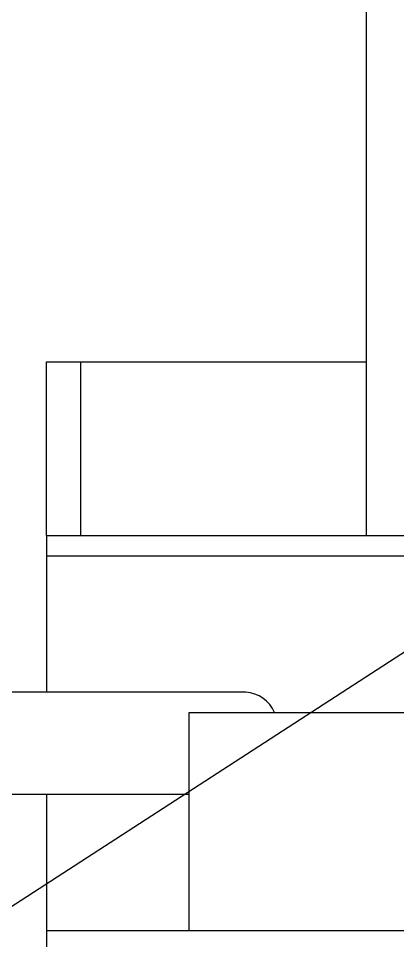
# Model space of a CAD drawing. Header units: millimetres. Extents: x 0 to 297, y 0 to 210.
# Drawn here: x 134.64 to 143.93, y 158.54 to 181.12 of the extents above; entities that cross this region are included whole.
import ezdxf

# ---------------------------------------------------------------- set-up
doc = ezdxf.new("R2010")
doc.units = ezdxf.units.MM
doc.layers.add('图框', color=7, linetype='Continuous')
doc.dimstyles.new('SLDDIMSTYLE0', dxfattribs={"dimtxt": 0.18, "dimasz": 1.016, "dimexe": 0, "dimexo": 0.0625, "dimgap": 0, "dimtad": 0, "dimtih": 1, "dimtoh": 1, "dimdec": 0, "dimrnd": 1e-09, "dimzin": 0, "dimdsep": 46, "dimtxsty": 'Standard', "dimblk1": 'DOT', "dimblk2": 'DOT', "dimsah": 1, "dimcen": 0.09, "dimadec": 0, "dimazin": 0, "dimtfac": 1.016, "dimtdec": 0, "dimtofl": 0, "dimtmove": 0, "dimatfit": 3, "dimldrblk": 'DOT', "dimfxl": 1, "dimfrac": 2, "dimtolj": 1, "dimtzin": 0, "dimarcsym": 0})

# ---------------------------------------------------------------- blocks, each defined once
blk = doc.blocks.new('_Dot')
at = {"color": 0, "linetype": 'ByBlock', "lineweight": -2}
blk.add_line((-0.5, 0), (-1, 0), dxfattribs=at)
at = {"color": 0, "linetype": 'ByBlock', "const_width": 0.5}
blk.add_lwpolyline([(-0.25, 0, 1), (0.25, 0, 1)], format="xyb", close=True, dxfattribs=at)

msp = doc.modelspace()

# ---------------------------------------------------------------- linework, layer by layer
at = {"color": 7, "linetype": 'Continuous', "lineweight": 25}
for p, q in [((143.164, 185.128), (143.164, 168.461)), ((135.331, 168.461), (135.331, 172.711)), ((135.331, 172.711), (136.164, 172.711)), ((136.164, 172.711), (136.164, 168.461)), ((136.164, 172.711), (143.164, 172.711)), ((135.331, 168.461), (135.331, 167.961)), ((135.331, 168.461), (145.094, 168.461)), ((135.331, 167.961), (145.094, 167.961)), ((135.331, 167.961), (135.331, 164.628)), ((135.331, 167.961), (145.094, 167.961)), ((140.213, 164.628), (117.624, 164.628)), ((138.831, 158.795), (138.831, 164.128)), ((138.831, 164.128), (145.094, 164.128)), ((117.624, 162.128), (138.831, 162.128)), ((135.331, 162.128), (135.331, 158.795)), ((135.331, 158.795), (138.831, 158.795)), ((135.331, 158.795), (135.331, 158.295)), ((135.331, 158.795), (138.831, 158.795)), ((138.831, 158.795), (145.094, 158.795))]:
    msp.add_line(p, q, dxfattribs=at)
msp.add_arc((140.144, 163.78), 0.85, 24.1293, 85.342, dxfattribs=at)

# ---------------------------------------------------------------- leaders
at = {"layer": '图框'}
msp.add_leader([(154.118, 172.087), (104.258, 139.828)], dimstyle='SLDDIMSTYLE0', dxfattribs=at)

doc.saveas('drawing.dxf')
